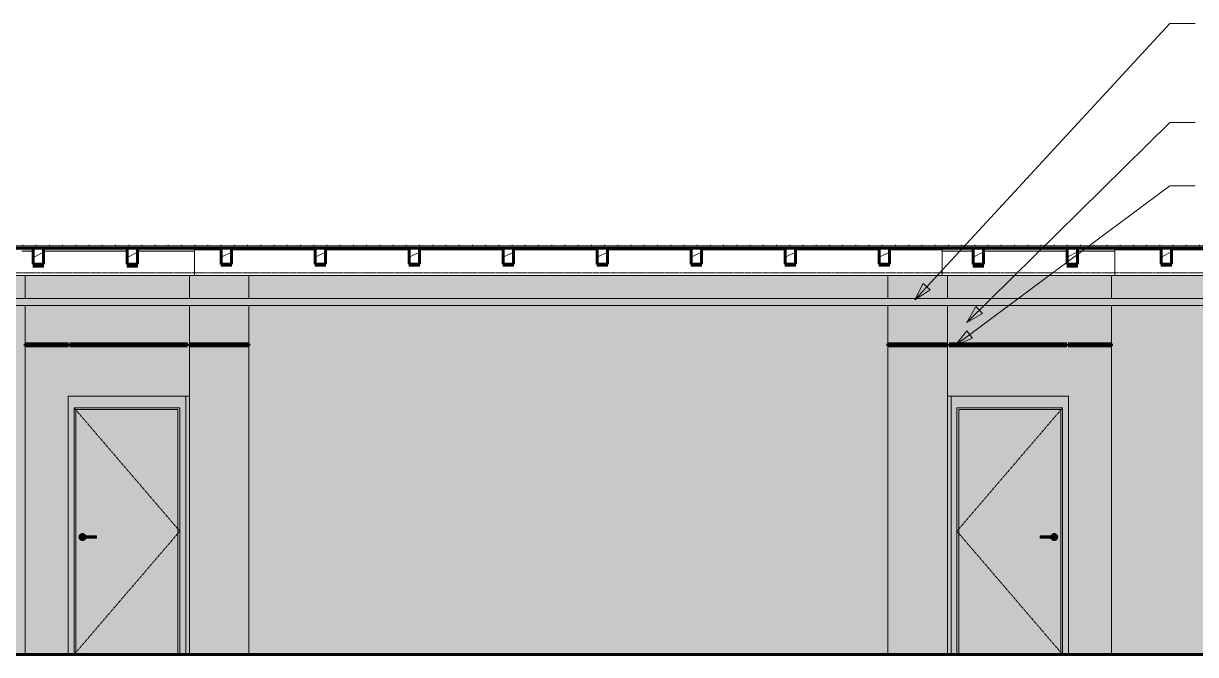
# Model space of a CAD drawing. Header units: inches. Extents: x 10304 to 16189, y 229 to 496.
# Drawn here: x 10652.7 to 11051.7, y 268 to 482.9 of the extents above; entities that cross this region are included whole.
import ezdxf

# ---------------------------------------------------------------- set-up
doc = ezdxf.new("R2010")
doc.units = ezdxf.units.IN
doc.header["$MEASUREMENT"] = 0
doc.linetypes.add('Dash 1_16_', pattern=[0.125, 0.0625, -0.0625])
doc.linetypes.add('Grid Line 1_2_', pattern=[0.875, 0.5, -0.125, 0.125, -0.125])
for name, color, linetype, lineweight in [('0-1', 7, 'Continuous', 5), ('0-2', 10, 'Continuous', 9), ('A-CLNG', 13, 'Continuous', 18), ('A-CLNG-1', 13, 'Continuous', 60), ('A-DOOR', 31, 'Continuous', 18), ('A-DOOR-1', 31, 'Dash 1_16_', 9), ('A-DOOR-2', 31, 'Continuous', 9), ('A-DOOR-FRAM', 31, 'Continuous', 9), ('A-DOOR-FRAM-1', 31, 'Continuous', 18), ('A-FLOR-1', 53, 'Continuous', 5), ('A-FLOR-2', 250, 'Continuous', 60), ('A-FLOR-3', 7, 'Continuous', 18), ('A-FLOR-LEVL-1', 51, 'Grid Line 1_2_', 9), ('A-FLOR-MCUT-1', 7, 'Continuous', 18), ('A-FLOR-PATT-1', 10, 'Continuous', 9), ('A-FLOR-PATT-2', 253, 'Continuous', 9), ('A-ROOF-1', 7, 'Continuous', 18), ('G-ANNO-TEXT', 231, 'Continuous', 9), ('I-WALL', 2, 'Continuous', 18), ('I-WALL-3', 2, 'Continuous', 5), ('P-PIPE', 3, 'Continuous', 9), ('P-PIPE-1', 3, 'Continuous', 5), ('S-BEAM', 12, 'Continuous', 9), ('S-BEAM-1', 10, 'Continuous', 9), ('S-BEAM-2', 250, 'Continuous', 60)]:
    doc.layers.add(name, color=color, linetype=linetype, lineweight=lineweight)
pattern_1 = [(216.87, (11407.228, 7.997), (23.9897714, 15.993643), [3.998, -35.986]), (206.565, (11412.026, 5.598), (-7.99708, -7.996619), [8.941, -8.941]), (198.435, (11412.026, 1.599), (-15.9938446, -7.997098), [5.058, -20.23])]
pattern_2 = [(180.895, (11407.228, 400.879), (22.0729628793, 0.3028179829), [3.199, -28.792]), (180.597, (11412.026, 400.829), (-11.1935274815, -0.199640981), [7.997, -7.997]), (180.398, (11412.026, 400.746), (-17.5921865517, -0.1782058647), [4.798, -19.193])]

# ---------------------------------------------------------------- blocks, each defined once
blk = doc.blocks.new('CTR - 1st Phase - Shell_rvt-1-INTERIOR ELEVATION - CORRIDOR NORTH _302_N_ - 3RD FLOOR - NORTH WALL')
at = {"layer": 'A-FLOR-1'}
h = blk.add_hatch(color=256, dxfattribs=at)
h.paths.add_polyline_path([(11702.77, 405.38), (11712, 405.38), (11712, 406.39), (11683.5, 406.39), (11683.5, 405.75), (11687.61, 405.75), (11687.61, 405.38), (11688.74, 405.38)], flags=0)
h.paths.add_polyline_path([(11715.5, 405.38), (11744, 405.39), (11744, 406.39), (11715.5, 406.39), (11715.5, 405.52)], flags=0)
h.paths.add_polyline_path([(11008, 405.38), (11008, 406.39), (10979.5, 406.39), (10979.5, 405.38), (11007.85, 405.38)], flags=0)
h.paths.add_polyline_path([(11023.1, 405.38), (11024.23, 405.38), (11024.23, 405.75), (11040, 405.77), (11040, 406.39), (11011.5, 406.39), (11011.5, 405.38)], flags=0)
h.paths.add_polyline_path([(10967.19, 405.38), (10976, 405.38), (10976, 406.39), (10947.5, 406.39), (10947.5, 405.75), (10965.44, 405.75), (10965.44, 405.38), (10967.1, 405.38)], flags=0)
h.paths.add_polyline_path([(10354.9, 405.38), (10368, 405.38), (10368, 406.39), (10352.45, 406.38), (10352.46, 405.38)], flags=0)
h.paths.add_polyline_path([(10371.5, 405.38), (10400, 405.38), (10400, 406.39), (10371.5, 406.37), (10371.5, 405.51)], flags=0)
h.paths.add_polyline_path([(10403.5, 405.38), (10410.69, 405.38), (10410.69, 405.75), (10432, 405.75), (10432, 406.39), (10403.5, 406.39), (10403.5, 405.71)], flags=0)
h.paths.add_polyline_path([(10710.2, 405.38), (10710.94, 405.38), (10710.94, 405.75), (10720, 405.75), (10720, 406.39), (10691.5, 406.39), (10691.5, 405.38), (10709.81, 405.38)], flags=0)
h.paths.add_polyline_path([(10688, 405.38), (10688, 406.39), (10659.5, 406.39), (10659.5, 405.38), (10679.14, 405.38)], flags=0)
h.paths.add_polyline_path([(10652.15, 405.38), (10656, 405.38), (10656, 406.39), (10627.5, 406.39), (10627.5, 405.75), (10652.15, 405.75)], flags=0)
h.paths.add_polyline_path([(11433.9, 405.66), (11456, 405.66), (11456, 406.39), (11427.5, 406.39), (11427.5, 405.75), (11432.31, 405.75), (11432.31, 405.66)], flags=0)
h.paths.add_polyline_path([(11551.69, 405.66), (11551.69, 405.75), (11552, 405.75), (11552, 406.39), (11523.5, 406.39), (11523.5, 405.66), (11550.64, 405.66)], flags=0)
h.paths.add_polyline_path([(11460.42, 405.66), (11488, 405.66), (11488, 406.39), (11459.5, 406.39), (11459.5, 405.66)], flags=0)
h.paths.add_polyline_path([(11491.5, 405.66), (11520, 405.66), (11520, 406.39), (11491.5, 406.39), (11491.5, 405.71)], flags=0)
h.paths.add_polyline_path([(10819.5, 405.75), (10848, 405.75), (10848, 406.39), (10819.5, 406.39), (10819.5, 405.9)], flags=0)
h.paths.add_polyline_path([(11584, 405.75), (11584, 406.39), (11555.5, 406.39), (11555.5, 405.75), (11577.1, 405.75)], flags=0)
h.paths.add_polyline_path([(10766.26, 405.75), (10784, 405.75), (10784, 406.39), (10755.5, 406.39), (10755.5, 405.75)], flags=0)
h.paths.add_polyline_path([(11587.5, 405.75), (11616, 405.75), (11616, 406.39), (11587.5, 406.39), (11587.5, 405.79)], flags=0)
h.paths.add_polyline_path([(10816, 405.75), (10816, 406.39), (10787.5, 406.39), (10787.5, 405.75), (10809.82, 405.75)], flags=0)
h.paths.add_polyline_path([(10851.5, 405.75), (10880, 405.75), (10880, 406.39), (10851.5, 406.39), (10851.5, 405.87)], flags=0)
h.paths.add_polyline_path([(10752, 405.75), (10752, 406.39), (10723.5, 406.39), (10723.5, 405.75), (10744.48, 405.75)], flags=0)
h.paths.add_polyline_path([(10883.5, 405.75), (10912, 405.75), (10912, 406.39), (10883.5, 406.39), (10883.5, 405.84)], flags=0)
h.paths.add_polyline_path([(10915.5, 405.75), (10944, 405.75), (10944, 406.39), (10915.5, 406.39), (10915.5, 405.8)], flags=0)
h.paths.add_polyline_path([(10624, 405.75), (10624, 406.39), (10595.5, 406.39), (10595.5, 405.75), (10613.8, 405.75)], flags=0)
h.paths.add_polyline_path([(11619.5, 405.75), (11648, 405.75), (11648, 406.39), (11619.5, 406.39), (11619.5, 405.91)], flags=0)
h.paths.add_polyline_path([(10435.5, 405.75), (10464, 405.75), (10464, 406.39), (10435.5, 406.39), (10435.5, 406.21)], flags=0)
h.paths.add_polyline_path([(11424, 405.75), (11424, 406.39), (11395.5, 406.39), (11395.5, 405.75), (11419.64, 405.75)], flags=0)
h.paths.add_polyline_path([(11651.5, 405.75), (11680, 405.75), (11680, 406.39), (11651.5, 406.39), (11651.5, 406.03)], flags=0)
h.paths.add_polyline_path([(10467.5, 405.75), (10496, 405.75), (10496, 406.39), (10467.5, 406.39), (10467.5, 406.14)], flags=0)
h.paths.add_polyline_path([(11392, 405.75), (11392, 406.39), (11363.5, 406.39), (11363.5, 405.75), (11376.08, 405.75)], flags=0)
h.paths.add_polyline_path([(10592, 405.75), (10592, 406.39), (10563.5, 406.39), (10563.5, 405.75), (10570.25, 405.75)], flags=0)
h.paths.add_polyline_path([(11360, 405.75), (11360, 406.39), (11331.5, 406.39), (11331.5, 405.75), (11354.3, 405.75)], flags=0)
h.paths.add_polyline_path([(11168, 405.75), (11168, 406.39), (11139.5, 406.39), (11139.5, 405.75), (11158.29, 405.75)], flags=0)
h.paths.add_polyline_path([(11328, 405.75), (11328, 406.39), (11299.5, 406.39), (11299.5, 405.75), (11310.74, 405.75)], flags=0)
h.paths.add_polyline_path([(11043.5, 405.75), (11072, 405.75), (11072, 406.39), (11043.5, 406.39), (11043.5, 405.77)], flags=0)
h.paths.add_polyline_path([(10499.5, 405.75), (10528, 405.75), (10528, 406.39), (10499.5, 406.39), (10499.5, 406.08)], flags=0)
h.paths.add_polyline_path([(11296, 405.75), (11296, 406.39), (11267.5, 406.39), (11267.5, 405.75), (11288.96, 405.75)], flags=0)
h.paths.add_polyline_path([(10560, 405.75), (10560, 406.39), (10531.5, 406.39), (10531.5, 405.75), (10548.47, 405.75)], flags=0)
h.paths.add_polyline_path([(11075.5, 405.75), (11104, 405.75), (11104, 406.39), (11075.5, 406.39), (11075.5, 405.8)], flags=0)
h.paths.add_polyline_path([(11264, 405.75), (11264, 406.39), (11235.5, 406.39), (11235.5, 405.75), (11245.4, 405.75)], flags=0)
h.paths.add_polyline_path([(11107.5, 405.75), (11136, 405.75), (11136, 406.39), (11107.5, 406.39), (11107.5, 405.83)], flags=0)
h.paths.add_polyline_path([(11232, 405.75), (11232, 406.39), (11203.5, 406.39), (11203.5, 405.75), (11223.63, 405.75)], flags=0)
h.paths.add_polyline_path([(11171.5, 405.75), (11200, 405.75), (11200, 406.39), (11171.5, 406.39), (11171.5, 405.88)], flags=0)
at = {"layer": 'A-FLOR-PATT-1'}
h = blk.add_hatch(dxfattribs=at)
h.set_pattern_fill('FP_1', color=256, style=0, pattern_type=2)
h.set_pattern_definition([(0, (11404.029, 0), (0, 2.399), []), (315, (11404.029, 0), (2.3985062, 0), [3.393, -3.393]), (45, (11404.029, 0), (2.3985062, 0), [3.393, -3.393])])
h.paths.add_polyline_path([(11724.55, 406.39), (11746.33, 406.39), (11746.31, 407.14), (10352.45, 407.14), (10352.46, 406.39), (11702.77, 406.39)], flags=0)
at = {"layer": 'A-FLOR-PATT-2'}
h = blk.add_hatch(dxfattribs=at)
h.set_pattern_fill('FP_2', color=256, style=0, pattern_type=2)
h.set_pattern_definition([(0, (11404.029, 0), (0, 4.5), []), (90, (11404.029, 0), (-4.5, 3e-16), [])])
h.paths.add_polyline_path([(11092.95, 407.14), (11746.33, 407.14), (11746.33, 407.54), (10352.45, 407.54), (10352.45, 407.14), (11071.17, 407.14)], flags=0)
at = {"layer": 'A-FLOR-2'}
for p, q in [((10352.45, 406.39), (11746.33, 406.39)), ((11746.33, 268), (10352.45, 268))]:
    blk.add_line(p, q, dxfattribs=at)
at = {"layer": 'A-FLOR-3'}
for p, q in [((10652.15, 405.38), (10656, 405.38)), ((10659.5, 405.38), (10688, 405.38)), ((10691.5, 405.38), (10710.94, 405.38)), ((10710.94, 405.75), (10720, 405.75)), ((10723.5, 405.75), (10752, 405.75)), ((10755.5, 405.75), (10784, 405.75)), ((10787.5, 405.75), (10816, 405.75)), ((10819.5, 405.75), (10848, 405.75)), ((10851.5, 405.75), (10880, 405.75)), ((10883.5, 405.75), (10912, 405.75)), ((10915.5, 405.75), (10944, 405.75)), ((10947.5, 405.75), (10965.44, 405.75)), ((10965.44, 405.38), (10976, 405.38)), ((10979.5, 405.38), (11008, 405.38)), ((11011.5, 405.38), (11024.23, 405.38)), ((11024.23, 405.75), (11040, 405.75)), ((11043.5, 405.75), (11072, 405.75))]:
    blk.add_line(p, q, dxfattribs=at)
at = {"layer": 'A-FLOR-MCUT-1'}
blk.add_line((11746.33, 407.14), (10352.45, 407.14), dxfattribs=at)
at = {"layer": 'A-ROOF-1'}
for p, q in [((10710.94, 405.75), (10710.94, 397)), ((10965.44, 405.75), (10965.44, 397)), ((11024.23, 405.75), (11024.23, 397))]:
    blk.add_line(p, q, dxfattribs=at)
blk = doc.blocks.new('LVL-Laminated Veneer Lumber - 4X6 S_ PINE - NO_ 1-2262212-INTERIOR ELEVATION - CORRIDOR NORTH _302_N_ - 3RD FLOOR - NORTH WALL')
at = {"layer": 'S-BEAM'}
h = blk.add_hatch(dxfattribs=at)
h.set_pattern_fill('FP_5', color=256, style=0, pattern_type=2)
h.set_pattern_definition(pattern_1)
h.paths.add_polyline_path([(10659.5, 400.89), (10659.5, 406.39), (10656, 406.39), (10656, 400.89), (10657.36, 400.89)], flags=0)
at = {"layer": 'S-BEAM-1'}
h = blk.add_hatch(dxfattribs=at)
h.set_pattern_fill('FP_6', color=256, style=0, pattern_type=2)
h.set_pattern_definition(pattern_2)
h.paths.add_polyline_path([(10656, 399.88), (10659.5, 399.88), (10659.5, 400.89), (10656, 400.89)], flags=0)
for p, q in [((10656, 399.88), (10656, 400.89)), ((10659.5, 399.88), (10656, 399.88)), ((10659.5, 399.88), (10659.5, 400.89))]:
    blk.add_line(p, q, dxfattribs=at)
at = {"layer": 'S-BEAM-2'}
for p, q in [((10659.5, 406.39), (10656, 406.39)), ((10656, 406.39), (10656, 400.89)), ((10659.5, 400.89), (10659.5, 406.39)), ((10656, 400.89), (10659.5, 400.89))]:
    blk.add_line(p, q, dxfattribs=at)
blk = doc.blocks.new('LVL-Laminated Veneer Lumber - 4X6 S_ PINE - NO_ 1-V9-INTERIOR ELEVATION - CORRIDOR NORTH _302_N_ - 3RD FLOOR - NORTH WALL')
at = {"layer": 'S-BEAM'}
h = blk.add_hatch(dxfattribs=at)
h.set_pattern_fill('FP_5', color=256, style=0, pattern_type=2)
h.set_pattern_definition(pattern_1)
h.paths.add_polyline_path([(10688, 400.89), (10691.5, 400.89), (10691.5, 406.39), (10688, 406.39), (10688, 405.38)], flags=0)
at = {"layer": 'S-BEAM-1'}
h = blk.add_hatch(dxfattribs=at)
h.set_pattern_fill('FP_6', color=256, style=0, pattern_type=2)
h.set_pattern_definition(pattern_2)
h.paths.add_polyline_path([(10691.5, 399.88), (10691.5, 400.89), (10688, 400.89), (10688, 399.88)], flags=0)
for p, q in [((10688, 399.88), (10688, 400.89)), ((10691.5, 399.88), (10688, 399.88)), ((10691.5, 399.88), (10691.5, 400.89))]:
    blk.add_line(p, q, dxfattribs=at)
at = {"layer": 'S-BEAM-2'}
for p, q in [((10691.5, 406.39), (10688, 406.39)), ((10688, 406.39), (10688, 400.89)), ((10691.5, 400.89), (10691.5, 406.39)), ((10688, 400.89), (10691.5, 400.89))]:
    blk.add_line(p, q, dxfattribs=at)
blk = doc.blocks.new('LVL-Laminated Veneer Lumber - 4X6 S_ PINE - NO_ 1-2262213-INTERIOR ELEVATION - CORRIDOR NORTH _302_N_ - 3RD FLOOR - NORTH WALL')
at = {"layer": 'S-BEAM'}
h = blk.add_hatch(dxfattribs=at)
h.set_pattern_fill('FP_5', color=256, style=0, pattern_type=2)
h.set_pattern_definition(pattern_1)
h.paths.add_polyline_path([(10722.7, 400.89), (10723.5, 400.89), (10723.5, 406.39), (10720, 406.39), (10720, 400.89)], flags=0)
at = {"layer": 'S-BEAM-1'}
h = blk.add_hatch(dxfattribs=at)
h.set_pattern_fill('FP_6', color=256, style=0, pattern_type=2)
h.set_pattern_definition(pattern_2)
h.paths.add_polyline_path([(10722.7, 400.25), (10723.5, 400.25), (10723.5, 400.89), (10720, 400.89), (10720, 400.25)], flags=0)
for p, q in [((10720, 400.25), (10720, 400.89)), ((10723.5, 400.25), (10720, 400.25)), ((10723.5, 400.25), (10723.5, 400.89))]:
    blk.add_line(p, q, dxfattribs=at)
at = {"layer": 'S-BEAM-2'}
for p, q in [((10723.5, 406.39), (10720, 406.39)), ((10720, 406.39), (10720, 400.89)), ((10723.5, 400.89), (10723.5, 406.39)), ((10720, 400.89), (10723.5, 400.89))]:
    blk.add_line(p, q, dxfattribs=at)
blk = doc.blocks.new('LVL-Laminated Veneer Lumber - 4X6 S_ PINE - NO_ 1-V10-INTERIOR ELEVATION - CORRIDOR NORTH _302_N_ - 3RD FLOOR - NORTH WALL')
at = {"layer": 'S-BEAM'}
h = blk.add_hatch(dxfattribs=at)
h.set_pattern_fill('FP_5', color=256, style=0, pattern_type=2)
h.set_pattern_definition(pattern_1)
h.paths.add_polyline_path([(10752, 400.89), (10755.5, 400.89), (10755.5, 406.39), (10752, 406.39), (10752, 405.75)], flags=0)
at = {"layer": 'S-BEAM-1'}
h = blk.add_hatch(dxfattribs=at)
h.set_pattern_fill('FP_6', color=256, style=0, pattern_type=2)
h.set_pattern_definition(pattern_2)
h.paths.add_polyline_path([(10755.5, 400.25), (10755.5, 400.89), (10752, 400.89), (10752, 400.25)], flags=0)
for p, q in [((10752, 400.25), (10752, 400.89)), ((10755.5, 400.25), (10752, 400.25)), ((10755.5, 400.25), (10755.5, 400.89))]:
    blk.add_line(p, q, dxfattribs=at)
at = {"layer": 'S-BEAM-2'}
for p, q in [((10755.5, 406.39), (10752, 406.39)), ((10752, 406.39), (10752, 400.89)), ((10755.5, 400.89), (10755.5, 406.39)), ((10752, 400.89), (10755.5, 400.89))]:
    blk.add_line(p, q, dxfattribs=at)
blk = doc.blocks.new('LVL-Laminated Veneer Lumber - 4X6 S_ PINE - NO_ 1-V11-INTERIOR ELEVATION - CORRIDOR NORTH _302_N_ - 3RD FLOOR - NORTH WALL')
at = {"layer": 'S-BEAM'}
h = blk.add_hatch(dxfattribs=at)
h.set_pattern_fill('FP_5', color=256, style=0, pattern_type=2)
h.set_pattern_definition(pattern_1)
h.paths.add_polyline_path([(10784, 400.89), (10787.5, 400.89), (10787.5, 406.39), (10784, 406.39), (10784, 405.75)], flags=0)
at = {"layer": 'S-BEAM-1'}
h = blk.add_hatch(dxfattribs=at)
h.set_pattern_fill('FP_6', color=256, style=0, pattern_type=2)
h.set_pattern_definition(pattern_2)
h.paths.add_polyline_path([(10787.5, 400.25), (10787.5, 400.89), (10784, 400.89), (10784, 400.25)], flags=0)
for p, q in [((10784, 400.25), (10784, 400.89)), ((10787.5, 400.25), (10784, 400.25)), ((10787.5, 400.25), (10787.5, 400.89))]:
    blk.add_line(p, q, dxfattribs=at)
at = {"layer": 'S-BEAM-2'}
for p, q in [((10787.5, 406.39), (10784, 406.39)), ((10784, 406.39), (10784, 400.89)), ((10787.5, 400.89), (10787.5, 406.39)), ((10784, 400.89), (10787.5, 400.89))]:
    blk.add_line(p, q, dxfattribs=at)
blk = doc.blocks.new('LVL-Laminated Veneer Lumber - 4X6 S_ PINE - NO_ 1-V12-INTERIOR ELEVATION - CORRIDOR NORTH _302_N_ - 3RD FLOOR - NORTH WALL')
at = {"layer": 'S-BEAM'}
h = blk.add_hatch(dxfattribs=at)
h.set_pattern_fill('FP_5', color=256, style=0, pattern_type=2)
h.set_pattern_definition(pattern_1)
h.paths.add_polyline_path([(10816, 400.89), (10819.5, 400.89), (10819.5, 406.39), (10816, 406.39), (10816, 405.75)], flags=0)
at = {"layer": 'S-BEAM-1'}
h = blk.add_hatch(dxfattribs=at)
h.set_pattern_fill('FP_6', color=256, style=0, pattern_type=2)
h.set_pattern_definition(pattern_2)
h.paths.add_polyline_path([(10819.5, 400.25), (10819.5, 400.89), (10816, 400.89), (10816, 400.25)], flags=0)
for p, q in [((10816, 400.25), (10816, 400.89)), ((10819.5, 400.25), (10816, 400.25)), ((10819.5, 400.25), (10819.5, 400.89))]:
    blk.add_line(p, q, dxfattribs=at)
at = {"layer": 'S-BEAM-2'}
for p, q in [((10819.5, 406.39), (10816, 406.39)), ((10816, 406.39), (10816, 400.89)), ((10819.5, 400.89), (10819.5, 406.39)), ((10816, 400.89), (10819.5, 400.89))]:
    blk.add_line(p, q, dxfattribs=at)
blk = doc.blocks.new('LVL-Laminated Veneer Lumber - 4X6 S_ PINE - NO_ 1-V13-INTERIOR ELEVATION - CORRIDOR NORTH _302_N_ - 3RD FLOOR - NORTH WALL')
at = {"layer": 'S-BEAM'}
h = blk.add_hatch(dxfattribs=at)
h.set_pattern_fill('FP_5', color=256, style=0, pattern_type=2)
h.set_pattern_definition(pattern_1)
h.paths.add_polyline_path([(10848, 400.89), (10851.5, 400.89), (10851.5, 406.39), (10848, 406.39), (10848, 405.75)], flags=0)
at = {"layer": 'S-BEAM-1'}
h = blk.add_hatch(dxfattribs=at)
h.set_pattern_fill('FP_6', color=256, style=0, pattern_type=2)
h.set_pattern_definition(pattern_2)
h.paths.add_polyline_path([(10851.5, 400.25), (10851.5, 400.89), (10848, 400.89), (10848, 400.25)], flags=0)
for p, q in [((10848, 400.25), (10848, 400.89)), ((10851.5, 400.25), (10848, 400.25)), ((10851.5, 400.25), (10851.5, 400.89))]:
    blk.add_line(p, q, dxfattribs=at)
at = {"layer": 'S-BEAM-2'}
for p, q in [((10851.5, 406.39), (10848, 406.39)), ((10848, 406.39), (10848, 400.89)), ((10851.5, 400.89), (10851.5, 406.39)), ((10848, 400.89), (10851.5, 400.89))]:
    blk.add_line(p, q, dxfattribs=at)
blk = doc.blocks.new('LVL-Laminated Veneer Lumber - 4X6 S_ PINE - NO_ 1-V14-INTERIOR ELEVATION - CORRIDOR NORTH _302_N_ - 3RD FLOOR - NORTH WALL')
at = {"layer": 'S-BEAM'}
h = blk.add_hatch(dxfattribs=at)
h.set_pattern_fill('FP_5', color=256, style=0, pattern_type=2)
h.set_pattern_definition(pattern_1)
h.paths.add_polyline_path([(10880, 400.89), (10883.5, 400.89), (10883.5, 406.39), (10880, 406.39), (10880, 405.75)], flags=0)
at = {"layer": 'S-BEAM-1'}
h = blk.add_hatch(dxfattribs=at)
h.set_pattern_fill('FP_6', color=256, style=0, pattern_type=2)
h.set_pattern_definition(pattern_2)
h.paths.add_polyline_path([(10883.5, 400.25), (10883.5, 400.89), (10880, 400.89), (10880, 400.25)], flags=0)
for p, q in [((10880, 400.25), (10880, 400.89)), ((10883.5, 400.25), (10880, 400.25)), ((10883.5, 400.25), (10883.5, 400.89))]:
    blk.add_line(p, q, dxfattribs=at)
at = {"layer": 'S-BEAM-2'}
for p, q in [((10883.5, 406.39), (10880, 406.39)), ((10880, 406.39), (10880, 400.89)), ((10883.5, 400.89), (10883.5, 406.39)), ((10880, 400.89), (10883.5, 400.89))]:
    blk.add_line(p, q, dxfattribs=at)
blk = doc.blocks.new('LVL-Laminated Veneer Lumber - 4X6 S_ PINE - NO_ 1-V15-INTERIOR ELEVATION - CORRIDOR NORTH _302_N_ - 3RD FLOOR - NORTH WALL')
at = {"layer": 'S-BEAM'}
h = blk.add_hatch(dxfattribs=at)
h.set_pattern_fill('FP_5', color=256, style=0, pattern_type=2)
h.set_pattern_definition(pattern_1)
h.paths.add_polyline_path([(10912, 400.89), (10915.5, 400.89), (10915.5, 406.39), (10912, 406.39), (10912, 405.75)], flags=0)
at = {"layer": 'S-BEAM-1'}
h = blk.add_hatch(dxfattribs=at)
h.set_pattern_fill('FP_6', color=256, style=0, pattern_type=2)
h.set_pattern_definition(pattern_2)
h.paths.add_polyline_path([(10915.5, 400.25), (10915.5, 400.89), (10912, 400.89), (10912, 400.25)], flags=0)
for p, q in [((10912, 400.25), (10912, 400.89)), ((10915.5, 400.25), (10912, 400.25)), ((10915.5, 400.25), (10915.5, 400.89))]:
    blk.add_line(p, q, dxfattribs=at)
at = {"layer": 'S-BEAM-2'}
for p, q in [((10915.5, 406.39), (10912, 406.39)), ((10912, 406.39), (10912, 400.89)), ((10915.5, 400.89), (10915.5, 406.39)), ((10912, 400.89), (10915.5, 400.89))]:
    blk.add_line(p, q, dxfattribs=at)
blk = doc.blocks.new('LVL-Laminated Veneer Lumber - 4X6 S_ PINE - NO_ 1-V16-INTERIOR ELEVATION - CORRIDOR NORTH _302_N_ - 3RD FLOOR - NORTH WALL')
at = {"layer": 'S-BEAM'}
h = blk.add_hatch(dxfattribs=at)
h.set_pattern_fill('FP_5', color=256, style=0, pattern_type=2)
h.set_pattern_definition(pattern_1)
h.paths.add_polyline_path([(10947.5, 400.89), (10947.5, 406.39), (10944, 406.39), (10944, 400.89), (10946.97, 400.89)], flags=0)
at = {"layer": 'S-BEAM-1'}
h = blk.add_hatch(dxfattribs=at)
h.set_pattern_fill('FP_6', color=256, style=0, pattern_type=2)
h.set_pattern_definition(pattern_2)
h.paths.add_polyline_path([(10944, 400.25), (10947.5, 400.25), (10947.5, 400.89), (10944, 400.89)], flags=0)
for p, q in [((10944, 400.25), (10944, 400.89)), ((10947.5, 400.25), (10944, 400.25)), ((10947.5, 400.25), (10947.5, 400.89))]:
    blk.add_line(p, q, dxfattribs=at)
at = {"layer": 'S-BEAM-2'}
for p, q in [((10947.5, 406.39), (10944, 406.39)), ((10944, 406.39), (10944, 400.89)), ((10947.5, 400.89), (10947.5, 406.39)), ((10944, 400.89), (10947.5, 400.89))]:
    blk.add_line(p, q, dxfattribs=at)
blk = doc.blocks.new('LVL-Laminated Veneer Lumber - 4X6 S_ PINE - NO_ 1-V17-INTERIOR ELEVATION - CORRIDOR NORTH _302_N_ - 3RD FLOOR - NORTH WALL')
at = {"layer": 'S-BEAM'}
h = blk.add_hatch(dxfattribs=at)
h.set_pattern_fill('FP_5', color=256, style=0, pattern_type=2)
h.set_pattern_definition(pattern_1)
h.paths.add_polyline_path([(10979.5, 400.89), (10979.5, 406.39), (10976, 406.39), (10976, 400.89)], flags=0)
at = {"layer": 'S-BEAM-1'}
h = blk.add_hatch(dxfattribs=at)
h.set_pattern_fill('FP_6', color=256, style=0, pattern_type=2)
h.set_pattern_definition(pattern_2)
h.paths.add_polyline_path([(10976, 399.88), (10979.5, 399.88), (10979.5, 400.89), (10976, 400.89)], flags=0)
for p, q in [((10976, 399.88), (10976, 400.89)), ((10979.5, 399.88), (10976, 399.88)), ((10979.5, 399.88), (10979.5, 400.89))]:
    blk.add_line(p, q, dxfattribs=at)
at = {"layer": 'S-BEAM-2'}
for p, q in [((10979.5, 406.39), (10976, 406.39)), ((10976, 406.39), (10976, 400.89)), ((10979.5, 400.89), (10979.5, 406.39)), ((10976, 400.89), (10979.5, 400.89))]:
    blk.add_line(p, q, dxfattribs=at)
blk = doc.blocks.new('LVL-Laminated Veneer Lumber - 4X6 S_ PINE - NO_ 1-V18-INTERIOR ELEVATION - CORRIDOR NORTH _302_N_ - 3RD FLOOR - NORTH WALL')
at = {"layer": 'S-BEAM'}
h = blk.add_hatch(dxfattribs=at)
h.set_pattern_fill('FP_5', color=256, style=0, pattern_type=2)
h.set_pattern_definition(pattern_1)
h.paths.add_polyline_path([(11011.5, 400.89), (11011.5, 406.39), (11008, 406.39), (11008, 400.89), (11008.44, 400.89)], flags=0)
at = {"layer": 'S-BEAM-1'}
h = blk.add_hatch(dxfattribs=at)
h.set_pattern_fill('FP_6', color=256, style=0, pattern_type=2)
h.set_pattern_definition(pattern_2)
h.paths.add_polyline_path([(11008, 399.88), (11011.5, 399.88), (11011.5, 400.89), (11008, 400.89)], flags=0)
for p, q in [((11008, 399.88), (11008, 400.89)), ((11011.5, 399.88), (11008, 399.88)), ((11011.5, 399.88), (11011.5, 400.89))]:
    blk.add_line(p, q, dxfattribs=at)
at = {"layer": 'S-BEAM-2'}
for p, q in [((11011.5, 406.39), (11008, 406.39)), ((11008, 406.39), (11008, 400.89)), ((11011.5, 400.89), (11011.5, 406.39)), ((11008, 400.89), (11011.5, 400.89))]:
    blk.add_line(p, q, dxfattribs=at)
blk = doc.blocks.new('LVL-Laminated Veneer Lumber - 4X6 S_ PINE - NO_ 1-V19-INTERIOR ELEVATION - CORRIDOR NORTH _302_N_ - 3RD FLOOR - NORTH WALL')
at = {"layer": 'S-BEAM'}
h = blk.add_hatch(dxfattribs=at)
h.set_pattern_fill('FP_5', color=256, style=0, pattern_type=2)
h.set_pattern_definition(pattern_1)
h.paths.add_polyline_path([(11040, 400.89), (11043.5, 400.89), (11043.5, 406.39), (11040, 406.39), (11040, 405.75)], flags=0)
at = {"layer": 'S-BEAM-1'}
h = blk.add_hatch(dxfattribs=at)
h.set_pattern_fill('FP_6', color=256, style=0, pattern_type=2)
h.set_pattern_definition(pattern_2)
h.paths.add_polyline_path([(11043.5, 400.25), (11043.5, 400.89), (11040, 400.89), (11040, 400.25)], flags=0)
for p, q in [((11040, 400.25), (11040, 400.89)), ((11043.5, 400.25), (11040, 400.25)), ((11043.5, 400.25), (11043.5, 400.89))]:
    blk.add_line(p, q, dxfattribs=at)
at = {"layer": 'S-BEAM-2'}
for p, q in [((11043.5, 406.39), (11040, 406.39)), ((11040, 406.39), (11040, 400.89)), ((11043.5, 400.89), (11043.5, 406.39)), ((11040, 400.89), (11043.5, 400.89))]:
    blk.add_line(p, q, dxfattribs=at)
blk = doc.blocks.new('CTR - 1st Phase - Structure_rvt-1-INTERIOR ELEVATION - CORRIDOR NORTH _302_N_ - 3RD FLOOR - NORTH WALL')
at = {"layer": '0-2'}
for name in ['LVL-Laminated Veneer Lumber - 4X6 S_ PINE - NO_ 1-2262212-INTERIOR ELEVATION - CORRIDOR NORTH _302_N_ - 3RD FLOOR - NORTH WALL', 'LVL-Laminated Veneer Lumber - 4X6 S_ PINE - NO_ 1-V9-INTERIOR ELEVATION - CORRIDOR NORTH _302_N_ - 3RD FLOOR - NORTH WALL', 'LVL-Laminated Veneer Lumber - 4X6 S_ PINE - NO_ 1-2262213-INTERIOR ELEVATION - CORRIDOR NORTH _302_N_ - 3RD FLOOR - NORTH WALL', 'LVL-Laminated Veneer Lumber - 4X6 S_ PINE - NO_ 1-V10-INTERIOR ELEVATION - CORRIDOR NORTH _302_N_ - 3RD FLOOR - NORTH WALL', 'LVL-Laminated Veneer Lumber - 4X6 S_ PINE - NO_ 1-V11-INTERIOR ELEVATION - CORRIDOR NORTH _302_N_ - 3RD FLOOR - NORTH WALL', 'LVL-Laminated Veneer Lumber - 4X6 S_ PINE - NO_ 1-V12-INTERIOR ELEVATION - CORRIDOR NORTH _302_N_ - 3RD FLOOR - NORTH WALL', 'LVL-Laminated Veneer Lumber - 4X6 S_ PINE - NO_ 1-V13-INTERIOR ELEVATION - CORRIDOR NORTH _302_N_ - 3RD FLOOR - NORTH WALL', 'LVL-Laminated Veneer Lumber - 4X6 S_ PINE - NO_ 1-V14-INTERIOR ELEVATION - CORRIDOR NORTH _302_N_ - 3RD FLOOR - NORTH WALL', 'LVL-Laminated Veneer Lumber - 4X6 S_ PINE - NO_ 1-V15-INTERIOR ELEVATION - CORRIDOR NORTH _302_N_ - 3RD FLOOR - NORTH WALL', 'LVL-Laminated Veneer Lumber - 4X6 S_ PINE - NO_ 1-V16-INTERIOR ELEVATION - CORRIDOR NORTH _302_N_ - 3RD FLOOR - NORTH WALL', 'LVL-Laminated Veneer Lumber - 4X6 S_ PINE - NO_ 1-V17-INTERIOR ELEVATION - CORRIDOR NORTH _302_N_ - 3RD FLOOR - NORTH WALL', 'LVL-Laminated Veneer Lumber - 4X6 S_ PINE - NO_ 1-V18-INTERIOR ELEVATION - CORRIDOR NORTH _302_N_ - 3RD FLOOR - NORTH WALL', 'LVL-Laminated Veneer Lumber - 4X6 S_ PINE - NO_ 1-V19-INTERIOR ELEVATION - CORRIDOR NORTH _302_N_ - 3RD FLOOR - NORTH WALL']:
    blk.add_blockref(name, (0, 0), dxfattribs=at)
blk = doc.blocks.new('HOLLOW METAL - UNIT DOOR-2191977-INTERIOR ELEVATION - CORRIDOR NORTH _302_N_ - 3RD FLOOR - NORTH WALL')
at = {"layer": 'A-DOOR'}
h = blk.add_hatch(color=256, dxfattribs=at)
h.paths.add_polyline_path([(11005.81, 268), (11005.81, 351.38), (10971.06, 351.38), (10971.06, 268)], flags=0)
h.paths.add_polyline_path([(11003.58, 306.82), (11003.28, 306.86), (11002.99, 306.98), (11002.7, 307.23), (11002.56, 307.41), (11002.48, 307.61), (10998.76, 307.62), (10998.76, 308.39), (11002.48, 308.39), (11002.56, 308.59), (11002.75, 308.84), (11002.99, 309.02), (11003.28, 309.14), (11003.58, 309.18), (11003.89, 309.14), (11004.18, 309.02), (11004.47, 308.77), (11004.61, 308.59), (11004.73, 308.31), (11004.77, 308), (11004.73, 307.69), (11004.61, 307.41), (11004.42, 307.16), (11004.18, 306.98), (11003.89, 306.86)], flags=0)
for points in [[(11000.39, 308), (11002.9, 308), (11002.9, 308.39), (10998.76, 308.38), (10998.76, 308)], [(11002.4, 307.61), (11002.9, 307.62), (11002.9, 308), (10998.76, 308), (10998.76, 307.61), (11002.24, 307.61)], [(11003.58, 306.82), (11003.89, 306.86), (11004.18, 306.98), (11004.47, 307.23), (11004.61, 307.41), (11004.73, 307.69), (11004.77, 308), (11004.73, 308.31), (11004.61, 308.59), (11004.42, 308.84), (11004.18, 309.02), (11003.89, 309.14), (11003.58, 309.18), (11003.28, 309.14), (11002.99, 309.02), (11002.75, 308.84), (11002.56, 308.59), (11002.49, 308.39), (11003.5, 308.38), (11003.49, 308.39), (11003.64, 308.36), (11003.75, 308.29), (11003.79, 308.25), (11003.85, 308.13), (11003.87, 308.1), (11003.88, 307.99), (11003.84, 307.83), (11003.79, 307.75), (11003.76, 307.72), (11003.63, 307.64), (11003.55, 307.62), (11003.38, 307.61), (11003.31, 307.62), (11002.48, 307.61), (11002.56, 307.41), (11002.75, 307.16), (11002.99, 306.98), (11003.28, 306.86)], [(11003.14, 308), (11003.88, 308), (11003.85, 308.14), (11003.79, 308.25), (11003.7, 308.33), (11003.61, 308.37), (11003.57, 308.38), (11003.4, 308.38), (11003.3, 308.38), (11002.9, 308.38), (11002.9, 308), (11003.11, 308)]]:
    blk.add_hatch(color=256, dxfattribs=at).paths.add_polyline_path(points, flags=0)
h = blk.add_hatch(color=256, dxfattribs=at)
h.paths.add_polyline_path([(11003.76, 307.72), (11003.86, 307.88), (11003.87, 307.9), (11003.87, 308), (11003.83, 308), (11003.77, 307.75)], flags=0)
h.paths.add_polyline_path([(11002.9, 307.61), (11002.93, 307.62), (11003.59, 307.62), (11003.7, 307.67), (11003.76, 307.75), (11003.83, 308), (11002.9, 308), (11002.9, 307.62)], flags=0)
at = {"layer": 'A-DOOR-FRAM-1'}
for points in [[(10970.44, 268), (10970.44, 352), (11006.44, 352), (11006.44, 268), (11008.44, 268), (11008.44, 356), (10968.44, 356), (10968.44, 268)], [(11005.83, 268), (11006.44, 268), (11006.44, 352), (10970.44, 352), (10970.44, 268), (10971.06, 268), (10971.06, 351.38), (11005.81, 351.38), (11005.81, 268)]]:
    blk.add_hatch(color=256, dxfattribs=at).paths.add_polyline_path(points, flags=0)
at = {"layer": 'A-DOOR-1'}
for p, q in [((11006.44, 352), (10970.44, 310)), ((10970.44, 310), (11006.44, 268))]:
    blk.add_line(p, q, dxfattribs=at)
at = {"layer": 'A-DOOR-2'}
for p, q in [((11002.9, 308.39), (10998.76, 308.39)), ((10998.76, 308), (10998.76, 308.39)), ((10998.76, 307.61), (10998.76, 308)), ((10998.76, 307.61), (11002.9, 307.61))]:
    blk.add_line(p, q, dxfattribs=at)
at = {"layer": 'A-DOOR-2', "flags": 128}
for points in [[(11003.49, 308.39), (11003.49, 308.39), (11003.48, 308.39), (11003.48, 308.39), (11003.48, 308.39), (11003.47, 308.39), (11003.47, 308.39), (11003.46, 308.39), (11003.46, 308.39), (11003.45, 308.39), (11003.44, 308.39), (11003.43, 308.39), (11003.42, 308.39), (11003.41, 308.39), (11003.4, 308.39), (11003.38, 308.39), (11003.37, 308.39), (11003.35, 308.39), (11003.34, 308.39), (11003.32, 308.39), (11003.31, 308.39), (11003.29, 308.39), (11003.27, 308.39), (11003.25, 308.39), (11003.23, 308.39), (11003.21, 308.39), (11003.19, 308.39), (11003.17, 308.39), (11003.15, 308.39), (11003.13, 308.39), (11003.11, 308.39), (11003.09, 308.39), (11003.07, 308.39), (11003.04, 308.39), (11003.02, 308.39), (11003, 308.39), (11002.97, 308.39), (11002.95, 308.39), (11002.93, 308.39), (11002.9, 308.39), (11002.9, 308.39)], [(11002.9, 307.61), (11002.92, 307.61), (11002.94, 307.61), (11002.97, 307.61), (11002.99, 307.61), (11003.01, 307.61), (11003.04, 307.61), (11003.06, 307.61), (11003.08, 307.61), (11003.1, 307.61), (11003.13, 307.61), (11003.15, 307.61), (11003.17, 307.61), (11003.19, 307.61), (11003.21, 307.61), (11003.23, 307.61), (11003.25, 307.61), (11003.27, 307.61), (11003.29, 307.61), (11003.3, 307.61), (11003.32, 307.61), (11003.34, 307.61), (11003.35, 307.61), (11003.37, 307.61), (11003.38, 307.61), (11003.39, 307.61), (11003.41, 307.61), (11003.42, 307.61), (11003.43, 307.61), (11003.44, 307.61), (11003.45, 307.61), (11003.45, 307.61), (11003.46, 307.61), (11003.47, 307.61), (11003.47, 307.61), (11003.48, 307.61), (11003.48, 307.61), (11003.48, 307.61), (11003.49, 307.61), (11003.49, 307.61)]]:
    blk.add_lwpolyline(points, dxfattribs=at)
at = {"layer": 'A-DOOR-2'}
for start, end in [(0, 160.3657), (199.5633, 0)]:
    blk.add_arc((11003.58, 308), 1.18, start, end, dxfattribs=at)
at = {"layer": 'A-DOOR-FRAM'}
for p, q in [((10968.44, 268), (10968.44, 356)), ((11008.44, 356), (10968.44, 356)), ((11008.44, 268), (11008.44, 356)), ((10970.44, 268), (10970.44, 352)), ((10970.44, 352), (11006.44, 352)), ((10971.06, 268), (10971.06, 351.38)), ((10971.06, 351.38), (11005.81, 351.38)), ((11005.81, 351.38), (11005.81, 268)), ((11006.44, 352), (11006.44, 268))]:
    blk.add_line(p, q, dxfattribs=at)
blk = doc.blocks.new('HOLLOW METAL - UNIT DOOR-V38-INTERIOR ELEVATION - CORRIDOR NORTH _302_N_ - 3RD FLOOR - NORTH WALL')
at = {"layer": 'A-DOOR'}
h = blk.add_hatch(color=256, dxfattribs=at)
h.paths.add_polyline_path([(10670.56, 268), (10705.31, 268), (10705.31, 351.38), (10670.56, 351.38), (10670.56, 302.86)], flags=0)
h.paths.add_polyline_path([(10672.79, 306.82), (10672.49, 306.86), (10672.2, 306.98), (10671.91, 307.23), (10671.77, 307.41), (10671.65, 307.69), (10671.61, 308), (10671.65, 308.31), (10671.77, 308.59), (10671.96, 308.84), (10672.2, 309.02), (10672.49, 309.14), (10672.79, 309.18), (10673.1, 309.14), (10673.38, 309.02), (10673.63, 308.84), (10673.82, 308.59), (10673.9, 308.39), (10677.62, 308.38), (10677.62, 307.61), (10673.9, 307.61), (10673.82, 307.41), (10673.63, 307.16), (10673.38, 306.98), (10673.1, 306.86)], flags=0)
h = blk.add_hatch(color=256, dxfattribs=at)
h.paths.add_polyline_path([(10672.61, 307.72), (10672.52, 307.88), (10672.51, 307.9), (10672.5, 308), (10672.53, 308.14), (10672.59, 308.25), (10672.61, 308.25), (10672.55, 307.99), (10672.61, 307.75)], flags=0)
h.paths.add_polyline_path([(10672.79, 306.82), (10673.1, 306.86), (10673.38, 306.98), (10673.68, 307.23), (10673.82, 307.41), (10673.9, 307.61), (10672.78, 307.62), (10672.63, 307.71), (10672.61, 307.75), (10672.55, 308.01), (10672.63, 308.29), (10672.74, 308.36), (10672.8, 308.38), (10672.98, 308.38), (10673.08, 308.38), (10673.9, 308.39), (10673.82, 308.59), (10673.63, 308.84), (10673.38, 309.02), (10673.1, 309.14), (10672.79, 309.18), (10672.49, 309.14), (10672.2, 309.02), (10671.96, 308.84), (10671.77, 308.59), (10671.65, 308.31), (10671.61, 308), (10671.65, 307.69), (10671.77, 307.41), (10671.96, 307.16), (10672.2, 306.98), (10672.49, 306.86)], flags=0)
for points in [[(10672.89, 307.61), (10673.12, 307.62), (10673.48, 307.62), (10673.48, 308), (10672.5, 308), (10672.54, 307.83), (10672.59, 307.75), (10672.65, 307.7), (10672.75, 307.64), (10672.83, 307.62), (10672.89, 307.61)], [(10675.06, 308), (10677.62, 308), (10677.62, 308.39), (10673.48, 308.38), (10673.48, 308), (10673.98, 308)], [(10673.7, 307.61), (10677.62, 307.62), (10677.62, 308), (10673.48, 308), (10673.48, 307.61), (10673.67, 307.61)]]:
    blk.add_hatch(color=256, dxfattribs=at).paths.add_polyline_path(points, flags=0)
h = blk.add_hatch(color=256, dxfattribs=at)
h.paths.add_polyline_path([(10672.61, 308.28), (10672.52, 308.13), (10672.51, 308.1), (10672.51, 308), (10672.55, 308), (10672.61, 308.25)], flags=0)
h.paths.add_polyline_path([(10672.78, 308), (10673.48, 308), (10673.48, 308.39), (10673.45, 308.38), (10672.88, 308.38), (10672.89, 308.39), (10672.74, 308.36), (10672.63, 308.29), (10672.61, 308.25), (10672.55, 308), (10672.74, 308)], flags=0)
at = {"layer": 'A-DOOR-FRAM-1'}
for points in [[(10707.94, 268), (10707.94, 356), (10667.94, 356), (10667.94, 268), (10669.94, 268), (10669.94, 352), (10705.94, 352), (10705.94, 268)], [(10670.56, 268), (10670.56, 351.38), (10705.31, 351.38), (10705.31, 268), (10705.94, 268), (10705.94, 352), (10669.94, 352), (10669.94, 268)]]:
    blk.add_hatch(color=256, dxfattribs=at).paths.add_polyline_path(points, flags=0)
at = {"layer": 'A-DOOR-1'}
for p, q in [((10669.94, 352), (10705.94, 310)), ((10705.94, 310), (10669.94, 268))]:
    blk.add_line(p, q, dxfattribs=at)
at = {"layer": 'A-DOOR-2'}
for p, q in [((10677.62, 308.39), (10673.48, 308.39)), ((10673.48, 307.61), (10677.62, 307.61)), ((10677.62, 308.39), (10677.62, 308)), ((10677.62, 308), (10677.62, 307.61))]:
    blk.add_line(p, q, dxfattribs=at)
at = {"layer": 'A-DOOR-2', "flags": 128}
for points in [[(10673.48, 308.39), (10673.46, 308.39), (10673.44, 308.39), (10673.41, 308.39), (10673.39, 308.39), (10673.37, 308.39), (10673.34, 308.39), (10673.32, 308.39), (10673.3, 308.39), (10673.28, 308.39), (10673.25, 308.39), (10673.23, 308.39), (10673.21, 308.39), (10673.19, 308.39), (10673.17, 308.39), (10673.15, 308.39), (10673.13, 308.39), (10673.11, 308.39), (10673.09, 308.39), (10673.08, 308.39), (10673.06, 308.39), (10673.04, 308.39), (10673.03, 308.39), (10673.01, 308.39), (10673, 308.39), (10672.99, 308.39), (10672.97, 308.39), (10672.96, 308.39), (10672.95, 308.39), (10672.94, 308.39), (10672.93, 308.39), (10672.92, 308.39), (10672.92, 308.39), (10672.91, 308.39), (10672.91, 308.39), (10672.9, 308.39), (10672.9, 308.39), (10672.89, 308.39), (10672.89, 308.39), (10672.89, 308.39)], [(10672.89, 307.61), (10672.89, 307.61), (10672.89, 307.61), (10672.9, 307.61), (10672.9, 307.61), (10672.9, 307.61), (10672.91, 307.61), (10672.92, 307.61), (10672.92, 307.61), (10672.93, 307.61), (10672.94, 307.61), (10672.95, 307.61), (10672.96, 307.61), (10672.97, 307.61), (10672.98, 307.61), (10673, 307.61), (10673.01, 307.61), (10673.02, 307.61), (10673.04, 307.61), (10673.06, 307.61), (10673.07, 307.61), (10673.09, 307.61), (10673.11, 307.61), (10673.13, 307.61), (10673.14, 307.61), (10673.16, 307.61), (10673.18, 307.61), (10673.2, 307.61), (10673.23, 307.61), (10673.25, 307.61), (10673.27, 307.61), (10673.29, 307.61), (10673.31, 307.61), (10673.34, 307.61), (10673.36, 307.61), (10673.38, 307.61), (10673.41, 307.61), (10673.43, 307.61), (10673.45, 307.61), (10673.48, 307.61), (10673.48, 307.61)]]:
    blk.add_lwpolyline(points, dxfattribs=at)
at = {"layer": 'A-DOOR-2'}
for start, end in [(19.6343, 180), (180, 340.4367)]:
    blk.add_arc((10672.79, 308), 1.18, start, end, dxfattribs=at)
at = {"layer": 'A-DOOR-FRAM'}
for p, q in [((10707.94, 356), (10667.94, 356)), ((10667.94, 356), (10667.94, 268)), ((10707.94, 356), (10707.94, 268)), ((10669.94, 352), (10705.94, 352)), ((10669.94, 268), (10669.94, 352)), ((10670.56, 351.38), (10705.31, 351.38)), ((10670.56, 268), (10670.56, 351.38)), ((10705.31, 351.38), (10705.31, 268)), ((10705.94, 352), (10705.94, 268))]:
    blk.add_line(p, q, dxfattribs=at)

msp = doc.modelspace()

# ---------------------------------------------------------------- hatches: boundary and pattern name
at = {"layer": 'A-CLNG'}
h = msp.add_hatch(color=256, dxfattribs=at)
h.paths.add_polyline_path([(10729.41, 373.07), (10729.41, 373.82), (10709.19, 373.82), (10709.19, 373.07), (10722.7, 373.07)], flags=0)
h.paths.add_polyline_path([(10657.36, 373.07), (10668.03, 373.07), (10668.03, 373.82), (10653.28, 373.82), (10653.28, 373.07)], flags=0)
h.paths.add_polyline_path([(10668.53, 373.07), (10708.53, 373.07), (10708.53, 373.82), (10668.53, 373.82)], flags=0)
h = msp.add_hatch(color=256, dxfattribs=at)
h.paths.add_polyline_path([(11023.1, 373.07), (11023.1, 373.82), (11008.35, 373.82), (11008.35, 373.07), (11016.72, 373.07)], flags=0)
h.paths.add_polyline_path([(10946.97, 373.07), (10967.19, 373.07), (10967.19, 373.82), (10946.97, 373.82)], flags=0)
h.paths.add_polyline_path([(11007.85, 373.07), (11007.85, 373.82), (10967.85, 373.82), (10967.85, 373.07), (11005.83, 373.07)], flags=0)
at = {"layer": 'G-ANNO-TEXT'}
for points in [[(10956.12, 388.8), (10961.37, 392.12), (10959.01, 394.3)], [(10973.78, 381.1), (10979.18, 384.16), (10976.93, 386.45)], [(10970, 373.37), (10975.77, 375.66), (10973.86, 378.24)]]:
    msp.add_hatch(color=256, dxfattribs=at).paths.add_polyline_path(points, flags=0)
at = {"layer": 'I-WALL'}
h = msp.add_hatch(color=256, dxfattribs=at)
h.paths.add_polyline_path([(10667.94, 268), (10667.94, 356), (10709.19, 356), (10709.19, 386.81), (10653.28, 386.81), (10653.28, 373.82), (10668.03, 373.82), (10668.03, 373.07), (10653.28, 373.07), (10653.28, 268), (10657.36, 268)], flags=0)
h.paths.add_polyline_path([(10708.53, 373.07), (10668.53, 373.07), (10668.53, 373.82), (10708.53, 373.82)], flags=0)
h.paths.add_polyline_path([(10695.48, 389.19), (10709.19, 389.19), (10709.19, 397), (10653.28, 397), (10653.28, 389.19), (10692.75, 389.19)], flags=0)
h = msp.add_hatch(color=256, dxfattribs=at)
h.paths.add_polyline_path([(10709.81, 268), (10729.41, 268), (10729.41, 373.07), (10709.81, 373.07), (10709.81, 337.76)], flags=0)
h.paths.add_polyline_path([(10729.41, 373.82), (10729.41, 386.81), (10709.81, 386.81), (10709.81, 373.82), (10722.7, 373.82)], flags=0)
h.paths.add_polyline_path([(10714.53, 389.19), (10729.41, 389.19), (10729.41, 397), (10709.81, 397), (10709.81, 389.19), (10711.81, 389.19)], flags=0)
msp.add_hatch(color=256, dxfattribs=at).paths.add_polyline_path([(10709.19, 268), (10709.19, 356), (10707.94, 356), (10707.94, 268)], flags=0)
at = {"layer": 'I-WALL-3'}
h = msp.add_hatch(color=256, dxfattribs=at)
h.paths.add_polyline_path([(10653.28, 268), (10653.28, 386.81), (10644.28, 386.81), (10644.28, 268), (10652.78, 268)], flags=0)
h.paths.add_polyline_path([(10649.2, 389.19), (10653.28, 389.19), (10653.28, 397), (10644.28, 397), (10644.28, 389.19), (10646.47, 389.19)], flags=0)
h = msp.add_hatch(color=256, dxfattribs=at)
h.paths.add_polyline_path([(10709.81, 268), (10709.81, 373.07), (10709.19, 373.07), (10709.19, 268)], flags=0)
h.paths.add_polyline_path([(10709.81, 373.82), (10709.81, 386.81), (10709.19, 386.81), (10709.19, 373.82), (10709.28, 373.82)], flags=0)
h.paths.add_polyline_path([(10709.81, 389.19), (10709.81, 397), (10709.19, 397), (10709.19, 389.19), (10709.46, 389.19)], flags=0)
h = msp.add_hatch(color=256, dxfattribs=at)
h.paths.add_polyline_path([(10729.41, 268), (10946.97, 268), (10946.97, 386.81), (10729.41, 386.81), (10729.41, 337.76)], flags=0)
h.paths.add_polyline_path([(10837.04, 389.19), (10946.97, 389.19), (10946.97, 397), (10729.41, 397), (10729.41, 389.19), (10834.32, 389.19)], flags=0)
h = msp.add_hatch(color=256, dxfattribs=at)
h.paths.add_polyline_path([(10966.56, 268), (10966.56, 373.07), (10946.97, 373.07), (10946.97, 268), (10962.27, 268)], flags=0)
h.paths.add_polyline_path([(10946.97, 373.82), (10966.56, 373.82), (10966.56, 386.81), (10946.97, 386.81), (10946.97, 381.37)], flags=0)
h.paths.add_polyline_path([(10951.38, 389.19), (10966.56, 389.19), (10966.56, 397), (10946.97, 397), (10946.97, 389.19), (10948.66, 389.19)], flags=0)
h = msp.add_hatch(color=256, dxfattribs=at)
h.paths.add_polyline_path([(10966.56, 268), (10967.19, 268), (10967.19, 373.07), (10966.56, 373.07), (10966.56, 302.86)], flags=0)
h.paths.add_polyline_path([(10966.56, 373.82), (10967.19, 373.82), (10967.19, 386.81), (10966.56, 386.81), (10966.56, 381.37)], flags=0)
h.paths.add_polyline_path([(10966.56, 389.19), (10967.19, 389.19), (10967.19, 397), (10966.56, 397), (10966.56, 390.09)], flags=0)
h = msp.add_hatch(color=256, dxfattribs=at)
h.paths.add_polyline_path([(11023.1, 268), (11023.1, 373.07), (11008.35, 373.07), (11008.35, 373.82), (11023.1, 373.82), (11023.1, 386.81), (10967.19, 386.81), (10967.19, 356), (11008.44, 356), (11008.44, 268)], flags=0)
h.paths.add_polyline_path([(10984.05, 373.07), (10967.85, 373.07), (10967.85, 373.82), (11007.85, 373.82), (11007.85, 373.07), (10990.88, 373.07)], flags=0)
h.paths.add_polyline_path([(10978.61, 389.19), (11023.1, 389.19), (11023.1, 397), (10967.19, 397), (10967.19, 389.19), (10975.89, 389.19)], flags=0)
h = msp.add_hatch(color=256, dxfattribs=at)
h.paths.add_polyline_path([(11023.1, 268), (11032.1, 268), (11032.1, 386.81), (11023.1, 386.81), (11023.1, 270.79)], flags=0)
h.paths.add_polyline_path([(11023.6, 389.19), (11032.1, 389.19), (11032.1, 397), (11023.1, 397), (11023.1, 389.19)], flags=0)
h = msp.add_hatch(color=256, dxfattribs=at)
h.paths.add_polyline_path([(11032.1, 268), (11362.61, 268), (11362.61, 386.81), (11032.1, 386.81), (11032.1, 337.76)], flags=0)
h.paths.add_polyline_path([(11201.85, 389.19), (11362.61, 389.19), (11362.61, 397), (11032.1, 397), (11032.1, 389.19), (11199.12, 389.19)], flags=0)
msp.add_hatch(color=256, dxfattribs=at).paths.add_polyline_path([(10968.44, 268), (10968.44, 356), (10967.19, 356), (10967.19, 268)], flags=0)
at = {"layer": 'P-PIPE-1'}
for points in [[(11400.58, 388), (11701.96, 388), (11701.96, 389.19), (10404.59, 389.19), (10404.59, 388), (11397.86, 388)], [(10404.59, 386.81), (11701.96, 386.81), (11701.96, 388), (10404.59, 388), (10404.59, 386.84)]]:
    msp.add_hatch(color=256, dxfattribs=at).paths.add_polyline_path(points, flags=0)

# ---------------------------------------------------------------- linework, layer by layer
at = {"layer": 'A-CLNG-1'}
for p, q in [((10668.03, 373.82), (10653.28, 373.82)), ((10653.28, 373.82), (10653.28, 373.07)), ((10653.28, 373.07), (10668.03, 373.07)), ((10668.03, 373.07), (10668.03, 373.82)), ((10708.53, 373.82), (10668.53, 373.82)), ((10668.53, 373.82), (10668.53, 373.07)), ((10668.53, 373.07), (10708.53, 373.07)), ((10708.53, 373.07), (10708.53, 373.82)), ((10729.41, 373.82), (10709.19, 373.82)), ((10709.19, 373.82), (10709.19, 373.07)), ((10709.19, 373.07), (10729.41, 373.07)), ((10729.41, 373.07), (10729.41, 373.82)), ((10967.19, 373.82), (10946.97, 373.82)), ((10946.97, 373.82), (10946.97, 373.07)), ((10946.97, 373.07), (10967.19, 373.07)), ((10967.19, 373.07), (10967.19, 373.82)), ((11007.85, 373.82), (10967.85, 373.82)), ((10967.85, 373.82), (10967.85, 373.07)), ((10967.85, 373.07), (11007.85, 373.07)), ((11007.85, 373.07), (11007.85, 373.82)), ((11023.1, 373.82), (11008.35, 373.82)), ((11008.35, 373.82), (11008.35, 373.07)), ((11008.35, 373.07), (11023.1, 373.07)), ((11023.1, 373.07), (11023.1, 373.82))]:
    msp.add_line(p, q, dxfattribs=at)
at = {"layer": 'A-FLOR-LEVL-1'}
for p, q in [((10304.09, 398), (11794.69, 398)), ((10304.09, 268), (11794.69, 268))]:
    msp.add_line(p, q, dxfattribs=at)
at = {"layer": 'G-ANNO-TEXT'}
for p, q in [((10956.12, 388.8), (11042.94, 482.85)), ((11042.94, 482.85), (11051.6, 482.85)), ((10973.78, 381.1), (11042.94, 449.15)), ((11042.94, 449.15), (11051.6, 449.15)), ((10970, 373.37), (11042.94, 427.62)), ((11042.94, 427.62), (11051.6, 427.62)), ((10959.01, 394.3), (10956.12, 388.8)), ((10956.12, 388.8), (10961.37, 392.12)), ((10961.37, 392.12), (10959.01, 394.3)), ((10976.93, 386.45), (10973.78, 381.1)), ((10973.78, 381.1), (10979.18, 384.16)), ((10979.18, 384.16), (10976.93, 386.45)), ((10973.86, 378.24), (10970, 373.37)), ((10970, 373.37), (10975.77, 375.66)), ((10975.77, 375.66), (10973.86, 378.24))]:
    msp.add_line(p, q, dxfattribs=at)
at = {"layer": 'I-WALL'}
for p, q in [((10709.81, 397), (10352.46, 397)), ((10653.28, 397), (10653.28, 389.19)), ((10709.19, 389.19), (10709.19, 397)), ((11369.86, 397), (10709.81, 397)), ((10729.41, 389.19), (10729.41, 397)), ((10946.97, 397), (10946.97, 389.19)), ((10967.19, 397), (10967.19, 389.19)), ((11023.1, 389.19), (11023.1, 397)), ((10653.28, 386.81), (10653.28, 373.82)), ((10709.19, 373.82), (10709.19, 386.81)), ((10729.41, 373.82), (10729.41, 386.81)), ((10946.97, 386.81), (10946.97, 373.82)), ((10967.19, 386.81), (10967.19, 373.82)), ((11023.1, 373.82), (11023.1, 386.81)), ((10653.28, 373.07), (10653.28, 268)), ((10709.19, 268), (10709.19, 373.07)), ((10729.41, 268), (10729.41, 373.07)), ((10946.97, 373.07), (10946.97, 268)), ((10967.19, 373.07), (10967.19, 268)), ((11023.1, 268), (11023.1, 373.07)), ((10707.94, 356), (10709.19, 356)), ((10967.19, 356), (10968.44, 356))]:
    msp.add_line(p, q, dxfattribs=at)
at = {"layer": 'P-PIPE'}
for p, q in [((11701.96, 389.19), (10404.59, 389.19)), ((10404.59, 386.81), (11701.96, 386.81))]:
    msp.add_line(p, q, dxfattribs=at)

# ---------------------------------------------------------------- block references
at = {"layer": '0-1'}
for name in ['CTR - 1st Phase - Shell_rvt-1-INTERIOR ELEVATION - CORRIDOR NORTH _302_N_ - 3RD FLOOR - NORTH WALL', 'CTR - 1st Phase - Structure_rvt-1-INTERIOR ELEVATION - CORRIDOR NORTH _302_N_ - 3RD FLOOR - NORTH WALL']:
    msp.add_blockref(name, (0, 0), dxfattribs=at)
at = {"layer": 'A-DOOR'}
for name in ['HOLLOW METAL - UNIT DOOR-V38-INTERIOR ELEVATION - CORRIDOR NORTH _302_N_ - 3RD FLOOR - NORTH WALL', 'HOLLOW METAL - UNIT DOOR-2191977-INTERIOR ELEVATION - CORRIDOR NORTH _302_N_ - 3RD FLOOR - NORTH WALL']:
    msp.add_blockref(name, (0, 0), dxfattribs=at)

doc.saveas('drawing.dxf')
